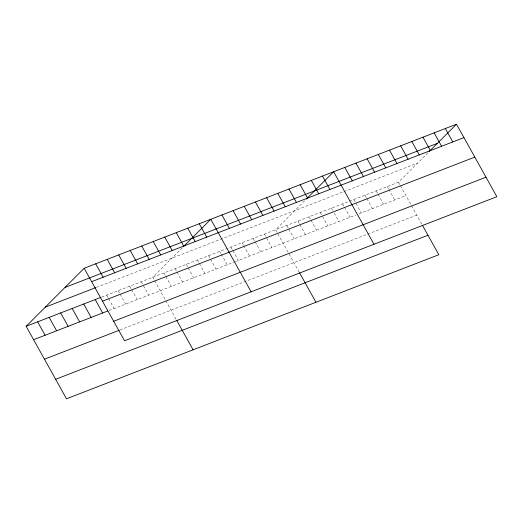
<?xml version="1.0" encoding="UTF-8"?>
<svg xmlns="http://www.w3.org/2000/svg" width="523" height="523" viewBox="0 0 523 523"><rect width="100%" height="100%" fill="white"/><g stroke="black" fill="none" stroke-linecap="round" stroke-linejoin="round"><path stroke-width="0.39" stroke-dasharray="2.62 1.96" d="M182.298 247.752L152.736 277.308L176.271 319.586M304.621 200.76L275.601 229.767L299.136 272.052M101.671 297.064L398.467 182.226L428.579 152.121M96.369 287.382L343.153 191.895M343.899 191.608L417.622 163.084M109.13 310.472L234.664 261.899M235.409 261.611L356.039 214.933M359.02 213.783L405.933 195.628M119.989 329.974L366.891 234.435M367.636 234.147L416.785 215.13M398.467 182.226L400.043 185.05M400.435 185.757L422.002 224.511M387.301 186.548L388.478 188.666M388.87 189.372L394.76 199.949M376.129 190.869L377.704 193.693M378.096 194.399L383.588 204.277M364.962 195.19L366.531 198.014M366.924 198.72L372.422 208.599M353.79 199.511L361.249 212.92M342.624 203.839L344.193 206.657M344.585 207.363L350.083 217.241M331.451 208.161L332.628 210.272M334.204 213.096L338.911 221.562M320.285 212.482L327.744 225.884M309.113 216.803L310.682 219.621M311.074 220.327L316.572 230.205M297.947 221.124L299.516 223.942M299.908 224.648L305.406 234.526M286.774 225.446L288.343 228.27M288.735 228.969L294.233 238.848M264.435 234.088L271.895 247.49M253.263 238.41L254.838 241.234M255.231 241.94L260.729 251.811M242.097 242.731L243.273 244.849M243.666 245.555L249.556 256.139M230.924 247.052L232.5 249.876M232.892 250.582L238.383 260.461M219.758 251.373L220.935 253.492M221.327 254.198L227.217 264.782M208.585 255.701L210.154 258.519M210.547 259.225L216.045 269.103M197.419 260.023L198.988 262.84M199.381 263.546L204.879 273.424M186.247 264.344L187.816 267.161M188.208 267.868L193.706 277.746M175.081 268.665L176.65 271.483M177.042 272.189L182.54 282.067M163.908 272.986L165.477 275.811M165.869 276.51L171.367 286.388M141.23 281.76L148.689 295.162M129.724 286.212L131.293 289.036M131.685 289.742L137.183 299.614M118.218 290.664L119.787 293.488M120.179 294.194L125.677 304.072M106.705 295.116L108.274 297.94M108.673 298.646L114.164 308.524"/><path stroke-width="0.78" d="M422.375 225.178L438.823 254.727L66.499 398.788L26.15 326.287L84.177 268.273L456.501 124.213L496.85 196.713L124.533 340.774L84.177 268.273M183.396 246.66L210.769 219.294L251.118 291.795M306.262 199.119L333.635 171.753L373.984 244.254M429.128 151.578L456.501 124.213M65.029 287.421L437.346 143.354M91.636 281.675L463.96 137.614M45.298 307.145L95.65 287.663M26.15 326.287L100.952 297.345M102.495 301.183L474.812 157.116M33.609 339.695L107.692 311.028M113.674 321.272L485.998 177.212M44.462 359.196L119.27 330.248M55.647 379.286L427.971 235.226M445.328 128.534L452.787 141.936M434.155 132.855L441.621 146.257M422.989 137.176L430.449 150.585M411.817 141.498L419.283 154.906M400.651 145.819L408.11 159.227M389.478 150.147L396.937 163.549M378.312 154.468L385.771 167.87M367.139 158.789L374.599 172.191M355.973 163.111L363.433 176.513M344.801 167.432L352.26 180.834M322.462 176.074L329.921 189.476M311.296 180.396L318.755 193.798M300.124 184.717L307.583 198.125M288.951 189.038L296.417 202.447M277.785 193.36L285.244 206.768M266.612 197.687L274.078 211.089M299.509 272.718L315.957 302.268M255.446 202.009L262.906 215.411M244.274 206.33L251.733 219.732M233.108 210.651L240.567 224.053M221.935 214.973L229.394 228.374M199.256 223.746L206.716 237.148M187.75 228.198L195.21 241.6M176.244 232.65L183.704 246.058M164.732 237.102L172.198 250.51M153.226 241.561L160.685 254.963M141.72 246.013L149.179 259.415M176.643 320.259L193.092 349.809M130.207 250.465L137.673 263.867M118.701 254.917L126.161 268.319M107.195 259.369L114.655 272.771M95.683 263.821L103.149 277.223M95.199 299.574L102.658 312.976M83.693 304.026L91.152 317.428M72.181 308.478L79.64 321.88M60.675 312.931L68.134 326.332M49.169 317.383L56.628 330.784M37.656 321.835L45.115 335.236"/></g></svg>
